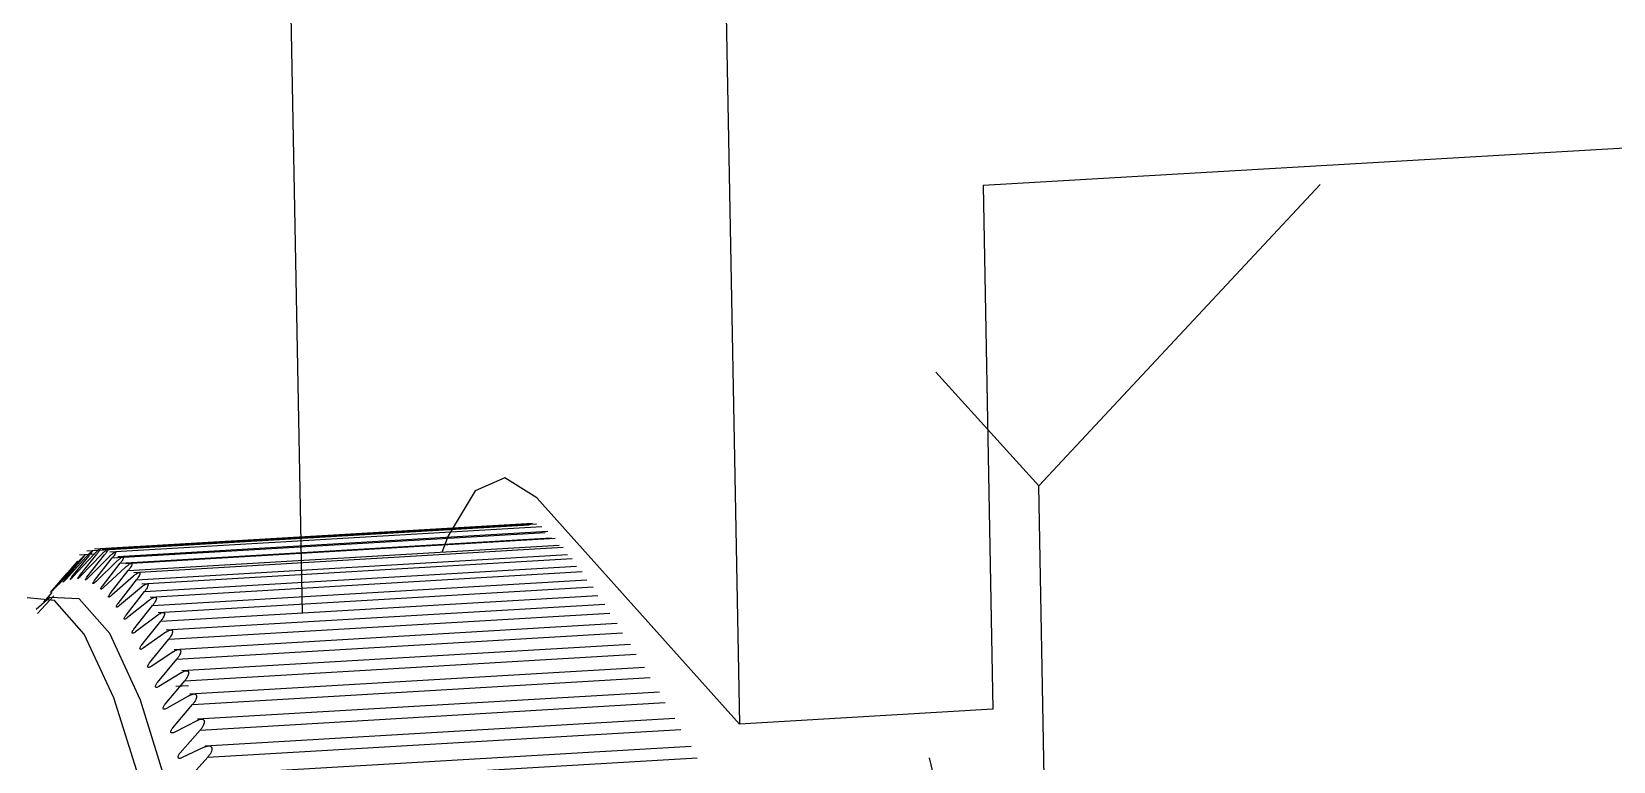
# Model space of a CAD drawing. Header units: millimetres. Extents: x 0 to 279, y 0 to 216.
# Drawn here: x 45.332 to 49.428, y 176.899 to 178.787 of the extents above; entities that cross this region are included whole.
import ezdxf

# ---------------------------------------------------------------- set-up
doc = ezdxf.new("R2010")
doc.units = ezdxf.units.MM

msp = doc.modelspace()

# ---------------------------------------------------------------- linework, layer by layer
at = {"color": 7, "linetype": 'Continuous', "lineweight": 25}
for p, q in [((46.033, 177.2825), (45.8578, 186.4666)), ((47.0113, 185.2547), (47.1647, 176.9946)), ((51.6813, 178.6157), (47.7957, 178.389)), ((48.6686, 178.3916), (47.9397, 177.6115)), ((47.7957, 178.389), (47.8205, 177.0333)), ((47.9397, 177.6115), (47.6736, 177.9056)), ((47.1647, 176.9946), (46.6399, 177.5811)), ((48.077, 170.0742), (47.9397, 177.6115)), ((46.6203, 177.5101), (45.4747, 177.4429)), ((46.6285, 177.5142), (45.4942, 177.4477)), ((46.6392, 177.5128), (45.5141, 177.4468)), ((46.6526, 177.5059), (45.5344, 177.4403)), ((46.6686, 177.4934), (45.5548, 177.428)), ((46.6871, 177.4754), (45.5755, 177.4101)), ((46.7081, 177.4519), (45.5963, 177.3866)), ((45.4541, 177.4165), (45.4021, 177.3576)), ((45.4171, 177.3681), (45.4612, 177.4215)), ((45.4732, 177.4281), (45.4207, 177.3701)), ((45.436, 177.3761), (45.4805, 177.431)), ((45.4928, 177.434), (45.4396, 177.377)), ((45.4553, 177.3786), (45.5002, 177.4348)), ((45.4921, 177.4345), (45.4556, 177.4324)), ((45.5127, 177.4342), (45.459, 177.3784)), ((45.4749, 177.3755), (45.5202, 177.4328)), ((45.533, 177.4287), (45.4786, 177.3742)), ((45.4948, 177.3668), (45.5406, 177.4252)), ((45.5535, 177.4174), (45.4986, 177.3645)), ((45.5149, 177.3525), (45.5612, 177.4118)), ((46.7316, 177.423), (45.6172, 177.3576)), ((45.3807, 177.3355), (45.424, 177.3856)), ((45.4355, 177.3993), (45.3841, 177.3395)), ((45.3987, 177.3546), (45.4423, 177.4063)), ((45.5742, 177.4005), (45.5187, 177.3492)), ((45.5352, 177.3328), (45.582, 177.3928)), ((45.5951, 177.378), (45.539, 177.3284)), ((45.5556, 177.3075), (45.6029, 177.3681)), ((46.7574, 177.3888), (45.6382, 177.3231)), ((45.3465, 177.2811), (45.3892, 177.3273)), ((45.3633, 177.311), (45.3852, 177.3355)), ((45.6161, 177.3498), (45.5595, 177.3022)), ((45.5761, 177.2769), (45.6239, 177.3379)), ((46.7855, 177.3494), (45.6591, 177.2832)), ((45.6371, 177.3162), (45.5799, 177.2706)), ((45.5965, 177.241), (45.6449, 177.3023)), ((46.8158, 177.3048), (45.6799, 177.238)), ((45.6581, 177.2771), (45.6004, 177.2336)), ((45.617, 177.1999), (45.6659, 177.2612)), ((46.8483, 177.2552), (45.7006, 177.1877)), ((45.679, 177.2328), (45.6208, 177.1915)), ((45.6373, 177.1536), (45.6868, 177.2149)), ((45.6998, 177.1832), (45.6411, 177.1443)), ((45.6574, 177.1024), (45.7075, 177.1635)), ((46.8828, 177.2008), (45.721, 177.1325)), ((45.7204, 177.1286), (45.6612, 177.0922)), ((46.9192, 177.1416), (45.7413, 177.0723)), ((45.6774, 177.0463), (45.728, 177.107)), ((45.7055, 177.0929), (45.7376, 177.0948)), ((45.7408, 177.0691), (45.6811, 177.0352)), ((45.697, 176.9856), (45.7483, 177.0457)), ((46.9575, 177.0779), (45.7612, 177.0075)), ((45.7608, 177.0048), (45.7007, 176.9736)), ((46.9976, 177.0098), (45.7807, 176.9381)), ((47.8205, 177.0333), (47.1647, 176.9946)), ((45.7164, 176.9203), (45.7682, 176.9797)), ((45.7805, 176.936), (45.72, 176.9075)), ((47.0393, 176.9375), (45.7998, 176.8644)), ((45.7353, 176.8507), (45.7877, 176.9093))]:
    msp.add_line(p, q, dxfattribs=at)
at = {"color": 8, "linetype": 'Continuous', "lineweight": 25}
for p, q in [((45.5406, 177.4252), (46.6618, 177.491)), ((45.5612, 177.4118), (46.6783, 177.4774)), ((45.582, 177.3928), (46.6974, 177.4583)), ((45.6029, 177.3681), (46.719, 177.4337)), ((45.6239, 177.3379), (46.7429, 177.4037)), ((45.6449, 177.3023), (46.7693, 177.3683)), ((45.6659, 177.2612), (46.7979, 177.3278)), ((45.6868, 177.2149), (46.8288, 177.2821)), ((45.7075, 177.1635), (46.8618, 177.2314)), ((45.728, 177.107), (46.8968, 177.1758)), ((45.7483, 177.0457), (46.9338, 177.1155)), ((45.7682, 176.9797), (46.9726, 177.0507)), ((45.7877, 176.9093), (47.0131, 176.9815)), ((45.8069, 176.8345), (47.0553, 176.9081))]:
    msp.add_line(p, q, dxfattribs=at)
at = {"color": 7, "linetype": 'Continuous', "lineweight": 25, "flags": 128}
for points in [[(46.6399, 177.5811), (46.5575, 177.6325), (46.48, 177.599), (46.4102, 177.4821), (46.394, 177.4394)], [(45.6142, 173.3549), (45.6512, 173.382), (45.7149, 173.4943), (45.7686, 173.6824), (45.8099, 173.9387), (45.8371, 174.2526), (45.8492, 174.6114), (45.8456, 175.0003), (45.8264, 175.4032), (45.7924, 175.8034), (45.7451, 176.1844), (45.6864, 176.5305), (45.6187, 176.8275), (45.5448, 177.063), (45.4678, 177.2277), (45.3909, 177.3147), (45.3199, 177.322)], [(45.9135, 174.9051), (45.8974, 175.3194), (45.8653, 175.7349), (45.8185, 176.133), (45.7592, 176.4963), (45.6901, 176.8088), (45.614, 177.0567), (45.5345, 177.2294), (45.455, 177.3193), (45.3789, 177.3227), (45.3434, 177.2921)]]:
    msp.add_lwpolyline(points, dxfattribs=at)
at = {"color": 7, "linetype": 'Continuous', "lineweight": 25}
msp.add_arc((39.236, 174.9672), 8.6419, 0.36698, 12.97648, dxfattribs=at)
for points, knots in [([(45.4355, 177.3993), (45.4374, 177.4016), (45.4411, 177.4059), (45.4458, 177.4114), (45.4492, 177.4151), (45.4508, 177.4168), (45.4512, 177.4172), (45.451, 177.4168), (45.4496, 177.4151), (45.4467, 177.4116), (45.4439, 177.4082), (45.4423, 177.4063)], [0, 0, 0, 0, 0.154416, 0.286723, 0.400045, 0.499316, 0.559264, 0.621462, 0.730846, 0.85383, 1, 1, 1, 1]), ([(45.4541, 177.4165), (45.4561, 177.4188), (45.4598, 177.423), (45.4646, 177.4283), (45.468, 177.4317), (45.4697, 177.4332), (45.4701, 177.4333), (45.4699, 177.4327), (45.4685, 177.4308), (45.4656, 177.427), (45.4627, 177.4234), (45.4612, 177.4215)], [0, 0, 0, 0, 0.154421, 0.286733, 0.400058, 0.499333, 0.559634, 0.622016, 0.72777, 0.852419, 1, 1, 1, 1]), ([(45.4732, 177.4281), (45.4752, 177.4304), (45.479, 177.4345), (45.4838, 177.4395), (45.4873, 177.4427), (45.489, 177.4438), (45.4894, 177.4438), (45.4893, 177.443), (45.4879, 177.4408), (45.485, 177.4367), (45.482, 177.433), (45.4805, 177.431)], [0, 0, 0, 0, 0.154432, 0.286753, 0.400086, 0.499368, 0.560001, 0.61907, 0.724943, 0.85108, 1, 1, 1, 1]), ([(45.4928, 177.434), (45.4948, 177.4362), (45.4986, 177.4403), (45.5035, 177.445), (45.507, 177.4479), (45.5088, 177.4488), (45.5092, 177.4485), (45.509, 177.4475), (45.5077, 177.4451), (45.5047, 177.4407), (45.5018, 177.4369), (45.5002, 177.4348)], [0, 0, 0, 0, 0.154448, 0.286781, 0.400126, 0.499418, 0.560232, 0.614748, 0.722216, 0.849755, 1, 1, 1, 1]), ([(45.5127, 177.4342), (45.5148, 177.4363), (45.5186, 177.4403), (45.5235, 177.4448), (45.5271, 177.4473), (45.5289, 177.4479), (45.5293, 177.4474), (45.5292, 177.4462), (45.5279, 177.4437), (45.5249, 177.439), (45.5218, 177.435), (45.5202, 177.4328)], [0, 0, 0, 0, 0.154465, 0.286814, 0.400171, 0.499474, 0.560439, 0.610791, 0.719688, 0.848508, 1, 1, 1, 1]), ([(45.533, 177.4287), (45.5351, 177.4307), (45.5389, 177.4346), (45.5439, 177.4388), (45.5475, 177.441), (45.5496, 177.4414), (45.5499, 177.4398), (45.5484, 177.4365), (45.5453, 177.4315), (45.5422, 177.4274), (45.5406, 177.4252)], [0, 0, 0, 0, 0.154571, 0.28701, 0.400445, 0.499816, 0.606904, 0.717301, 0.847378, 1, 1, 1, 1]), ([(45.5535, 177.4174), (45.5556, 177.4194), (45.5595, 177.4231), (45.5646, 177.427), (45.5682, 177.4289), (45.5703, 177.429), (45.5706, 177.4272), (45.5691, 177.4236), (45.566, 177.4183), (45.5629, 177.4141), (45.5612, 177.4118)], [0, 0, 0, 0, 0.154592, 0.287049, 0.4005, 0.499884, 0.603631, 0.715368, 0.8465, 1, 1, 1, 1]), ([(45.5742, 177.4005), (45.5763, 177.4024), (45.5803, 177.406), (45.5854, 177.4096), (45.5891, 177.4112), (45.5912, 177.4109), (45.5915, 177.4088), (45.59, 177.405), (45.5869, 177.3994), (45.5837, 177.3951), (45.582, 177.3928)], [0, 0, 0, 0, 0.154616, 0.287094, 0.400562, 0.499962, 0.600673, 0.713632, 0.845714, 1, 1, 1, 1]), ([(45.4207, 177.3701), (45.4197, 177.369), (45.4179, 177.367), (45.4155, 177.3646), (45.4138, 177.3629), (45.4129, 177.3622), (45.4128, 177.3623), (45.4134, 177.3634), (45.4149, 177.3654), (45.4164, 177.3672), (45.4171, 177.3681)], [0, 0, 0, 0, 0.149554, 0.286742, 0.39793, 0.499998, 0.60209, 0.713222, 0.850456, 1, 1, 1, 1]), ([(45.4396, 177.377), (45.4387, 177.376), (45.4368, 177.374), (45.4344, 177.3717), (45.4327, 177.3702), (45.4318, 177.3696), (45.4316, 177.3699), (45.4323, 177.3712), (45.4337, 177.3733), (45.4352, 177.3752), (45.436, 177.3761)], [0, 0, 0, 0, 0.149554, 0.286742, 0.39793, 0.499998, 0.60209, 0.713222, 0.850456, 1, 1, 1, 1]), ([(45.459, 177.3784), (45.458, 177.3774), (45.4561, 177.3755), (45.4537, 177.3733), (45.452, 177.372), (45.451, 177.3715), (45.4508, 177.372), (45.4515, 177.3734), (45.453, 177.3756), (45.4545, 177.3776), (45.4553, 177.3786)], [0, 0, 0, 0, 0.149554, 0.286742, 0.39793, 0.499998, 0.60209, 0.713222, 0.850456, 1, 1, 1, 1]), ([(45.4786, 177.3742), (45.4776, 177.3733), (45.4757, 177.3714), (45.4733, 177.3694), (45.4715, 177.3682), (45.4706, 177.3679), (45.4704, 177.3685), (45.4711, 177.3701), (45.4726, 177.3724), (45.4741, 177.3744), (45.4749, 177.3755)], [0, 0, 0, 0, 0.149554, 0.286742, 0.39793, 0.499998, 0.60209, 0.713222, 0.850456, 1, 1, 1, 1]), ([(45.5951, 177.378), (45.5973, 177.3798), (45.6013, 177.3832), (45.6064, 177.3865), (45.6101, 177.3877), (45.6122, 177.3872), (45.6125, 177.3848), (45.611, 177.3807), (45.6079, 177.3749), (45.6046, 177.3705), (45.6029, 177.3681)], [0, 0, 0, 0, 0.154267, 0.286323, 0.399242, 0.497996, 0.598104, 0.71211, 0.845015, 1, 1, 1, 1]), ([(45.4021, 177.3576), (45.4012, 177.3565), (45.3994, 177.3544), (45.3971, 177.3519), (45.3954, 177.3501), (45.3945, 177.3492), (45.3943, 177.3492), (45.395, 177.3501), (45.3965, 177.3519), (45.3979, 177.3537), (45.3987, 177.3546)], [0, 0, 0, 0, 0.149554, 0.286742, 0.39793, 0.499998, 0.60209, 0.713222, 0.850456, 1, 1, 1, 1]), ([(45.4986, 177.3645), (45.4976, 177.3636), (45.4956, 177.3618), (45.4932, 177.3599), (45.4914, 177.3588), (45.4904, 177.3587), (45.4902, 177.3595), (45.491, 177.3612), (45.4924, 177.3637), (45.494, 177.3657), (45.4948, 177.3668)], [0, 0, 0, 0, 0.149554, 0.286742, 0.39793, 0.499998, 0.60209, 0.713222, 0.850456, 1, 1, 1, 1]), ([(45.5187, 177.3492), (45.5177, 177.3483), (45.5158, 177.3466), (45.5133, 177.3448), (45.5115, 177.3439), (45.5105, 177.344), (45.5103, 177.3449), (45.511, 177.3468), (45.5125, 177.3494), (45.5141, 177.3514), (45.5149, 177.3525)], [0, 0, 0, 0, 0.149554, 0.286742, 0.39793, 0.499998, 0.60209, 0.713222, 0.850456, 1, 1, 1, 1]), ([(45.539, 177.3284), (45.538, 177.3276), (45.536, 177.3259), (45.5335, 177.3243), (45.5317, 177.3236), (45.5307, 177.3238), (45.5306, 177.3249), (45.5313, 177.3269), (45.5328, 177.3296), (45.5344, 177.3317), (45.5352, 177.3328)], [0, 0, 0, 0, 0.149554, 0.286742, 0.39793, 0.499998, 0.60209, 0.713222, 0.850456, 1, 1, 1, 1]), ([(45.6161, 177.3498), (45.6182, 177.3516), (45.6223, 177.3548), (45.6274, 177.3577), (45.6311, 177.3587), (45.6333, 177.3579), (45.6336, 177.3553), (45.6321, 177.3509), (45.629, 177.3448), (45.6257, 177.3404), (45.6239, 177.3379)], [0, 0, 0, 0, 0.153516, 0.28465, 0.396371, 0.49427, 0.595804, 0.710838, 0.844477, 1, 1, 1, 1]), ([(45.5595, 177.3022), (45.5584, 177.3013), (45.5564, 177.2998), (45.5539, 177.2983), (45.5521, 177.2978), (45.5511, 177.2981), (45.5509, 177.2994), (45.5516, 177.3015), (45.5532, 177.3043), (45.5548, 177.3064), (45.5556, 177.3075)], [0, 0, 0, 0, 0.149554, 0.286742, 0.39793, 0.499998, 0.60209, 0.713222, 0.850456, 1, 1, 1, 1]), ([(45.6371, 177.3162), (45.6393, 177.3178), (45.6433, 177.3209), (45.6485, 177.3235), (45.6523, 177.3242), (45.6542, 177.3231), (45.6547, 177.3212), (45.6545, 177.3187), (45.653, 177.3146), (45.6498, 177.3088), (45.6466, 177.3046), (45.6449, 177.3023)], [0, 0, 0, 0, 0.152384, 0.282245, 0.392438, 0.498945, 0.559686, 0.622254, 0.728223, 0.852621, 1, 1, 1, 1]), ([(45.5799, 177.2706), (45.5789, 177.2698), (45.5769, 177.2683), (45.5743, 177.267), (45.5725, 177.2666), (45.5715, 177.2671), (45.5713, 177.2685), (45.5721, 177.2707), (45.5736, 177.2736), (45.5752, 177.2758), (45.5761, 177.2769)], [0, 0, 0, 0, 0.149554, 0.286742, 0.39793, 0.499998, 0.60209, 0.713222, 0.850456, 1, 1, 1, 1]), ([(45.6581, 177.2771), (45.6603, 177.2787), (45.6643, 177.2815), (45.6695, 177.2838), (45.6728, 177.2842), (45.6745, 177.2835), (45.6754, 177.2825), (45.6758, 177.2808), (45.6756, 177.2779), (45.674, 177.2735), (45.6706, 177.2675), (45.6676, 177.2634), (45.6659, 177.2612)], [0, 0, 0, 0, 0.1513, 0.279956, 0.388714, 0.438703, 0.497828, 0.557461, 0.619011, 0.742095, 0.859565, 1, 1, 1, 1]), ([(45.6004, 177.2336), (45.5993, 177.2329), (45.5973, 177.2315), (45.5948, 177.2304), (45.5929, 177.2301), (45.5919, 177.2308), (45.5917, 177.2324), (45.5925, 177.2347), (45.5941, 177.2377), (45.5957, 177.2399), (45.5965, 177.241)], [0, 0, 0, 0, 0.149554, 0.286742, 0.39793, 0.499998, 0.60209, 0.713222, 0.850456, 1, 1, 1, 1]), ([(45.679, 177.2328), (45.6812, 177.2342), (45.6853, 177.2369), (45.6904, 177.2388), (45.6937, 177.2389), (45.6955, 177.2381), (45.6965, 177.2369), (45.6969, 177.235), (45.6967, 177.2319), (45.695, 177.2274), (45.6916, 177.2212), (45.6885, 177.2171), (45.6868, 177.2149)], [0, 0, 0, 0, 0.150017, 0.277343, 0.384605, 0.438226, 0.497817, 0.557803, 0.619606, 0.740346, 0.858709, 1, 1, 1, 1]), ([(45.6208, 177.1915), (45.6197, 177.1908), (45.6177, 177.1895), (45.6151, 177.1885), (45.6132, 177.1885), (45.6122, 177.1893), (45.6121, 177.191), (45.6129, 177.1935), (45.6145, 177.1965), (45.6161, 177.1987), (45.617, 177.1999)], [0, 0, 0, 0, 0.149554, 0.286742, 0.39793, 0.499998, 0.60209, 0.713222, 0.850456, 1, 1, 1, 1]), ([(45.6998, 177.1832), (45.702, 177.1846), (45.706, 177.187), (45.7112, 177.1886), (45.7146, 177.1885), (45.7164, 177.1875), (45.7174, 177.186), (45.7178, 177.184), (45.7175, 177.1808), (45.7159, 177.1761), (45.7124, 177.1698), (45.7092, 177.1657), (45.7075, 177.1635)], [0, 0, 0, 0, 0.148693, 0.274615, 0.380279, 0.438215, 0.498156, 0.558374, 0.6203, 0.738577, 0.85782, 1, 1, 1, 1]), ([(45.6411, 177.1443), (45.64, 177.1437), (45.638, 177.1424), (45.6354, 177.1416), (45.6335, 177.1417), (45.6325, 177.1427), (45.6323, 177.1446), (45.6331, 177.1471), (45.6347, 177.1503), (45.6364, 177.1525), (45.6373, 177.1536)], [0, 0, 0, 0, 0.149554, 0.286742, 0.39793, 0.499998, 0.60209, 0.713222, 0.850456, 1, 1, 1, 1]), ([(45.7204, 177.1286), (45.7226, 177.1298), (45.7266, 177.1321), (45.7318, 177.1334), (45.7352, 177.133), (45.7371, 177.1318), (45.7381, 177.1301), (45.7385, 177.1279), (45.7382, 177.1246), (45.7365, 177.1197), (45.733, 177.1134), (45.7298, 177.1093), (45.728, 177.107)], [0, 0, 0, 0, 0.147356, 0.27179, 0.377146, 0.438598, 0.498767, 0.559097, 0.621018, 0.736779, 0.856893, 1, 1, 1, 1]), ([(45.6612, 177.0922), (45.6601, 177.0916), (45.6581, 177.0904), (45.6554, 177.0898), (45.6535, 177.0901), (45.6525, 177.0912), (45.6524, 177.0932), (45.6532, 177.0958), (45.6549, 177.0991), (45.6565, 177.1012), (45.6574, 177.1024)], [0, 0, 0, 0, 0.149554, 0.286742, 0.39793, 0.499998, 0.60209, 0.713222, 0.850456, 1, 1, 1, 1]), ([(45.6811, 177.0352), (45.68, 177.0347), (45.6779, 177.0336), (45.6753, 177.0332), (45.6734, 177.0336), (45.6724, 177.0349), (45.6722, 177.037), (45.6731, 177.0397), (45.6748, 177.043), (45.6765, 177.0452), (45.6774, 177.0463)], [0, 0, 0, 0, 0.149554, 0.286742, 0.39793, 0.499998, 0.60209, 0.713222, 0.850456, 1, 1, 1, 1]), ([(45.7408, 177.0691), (45.743, 177.0702), (45.747, 177.0723), (45.7522, 177.0733), (45.7556, 177.0727), (45.7575, 177.0711), (45.7585, 177.0693), (45.7589, 177.067), (45.7586, 177.0635), (45.7569, 177.0585), (45.7533, 177.0521), (45.7501, 177.048), (45.7483, 177.0457)], [0, 0, 0, 0, 0.145951, 0.26872, 0.377408, 0.439127, 0.499455, 0.559821, 0.621651, 0.734966, 0.855937, 1, 1, 1, 1]), ([(45.7608, 177.0048), (45.763, 177.0058), (45.767, 177.0077), (45.7723, 177.0084), (45.7758, 177.0075), (45.7777, 177.0057), (45.7786, 177.0037), (45.779, 177.0013), (45.7787, 176.9976), (45.7769, 176.9926), (45.7734, 176.9861), (45.77, 176.982), (45.7682, 176.9797)], [0, 0, 0, 0, 0.144207, 0.265302, 0.378149, 0.439859, 0.500145, 0.560427, 0.622124, 0.733109, 0.85494, 1, 1, 1, 1]), ([(45.7007, 176.9736), (45.6996, 176.9731), (45.6975, 176.9721), (45.6948, 176.9719), (45.6929, 176.9724), (45.6919, 176.9739), (45.6918, 176.9761), (45.6927, 176.9789), (45.6944, 176.9822), (45.6961, 176.9844), (45.697, 176.9856)], [0, 0, 0, 0, 0.149554, 0.286742, 0.39793, 0.499998, 0.60209, 0.713222, 0.850456, 1, 1, 1, 1]), ([(45.72, 176.9075), (45.7189, 176.907), (45.7167, 176.9061), (45.7141, 176.9061), (45.7122, 176.9068), (45.7112, 176.9084), (45.7111, 176.9107), (45.7119, 176.9136), (45.7137, 176.917), (45.7154, 176.9192), (45.7164, 176.9203)], [0, 0, 0, 0, 0.149554, 0.286742, 0.39793, 0.499998, 0.60209, 0.713222, 0.850456, 1, 1, 1, 1]), ([(45.7805, 176.936), (45.7827, 176.9369), (45.7866, 176.9385), (45.792, 176.9389), (45.7955, 176.9378), (45.7974, 176.9357), (45.7984, 176.9336), (45.7987, 176.931), (45.7984, 176.9273), (45.7966, 176.9221), (45.793, 176.9156), (45.7896, 176.9115), (45.7877, 176.9093)], [0, 0, 0, 0, 0.14222, 0.26149, 0.379, 0.440723, 0.500945, 0.561071, 0.622516, 0.731392, 0.854099, 1, 1, 1, 1])]:
    msp.add_open_spline(points, degree=3, knots=knots, dxfattribs=at)

doc.saveas('drawing.dxf')
